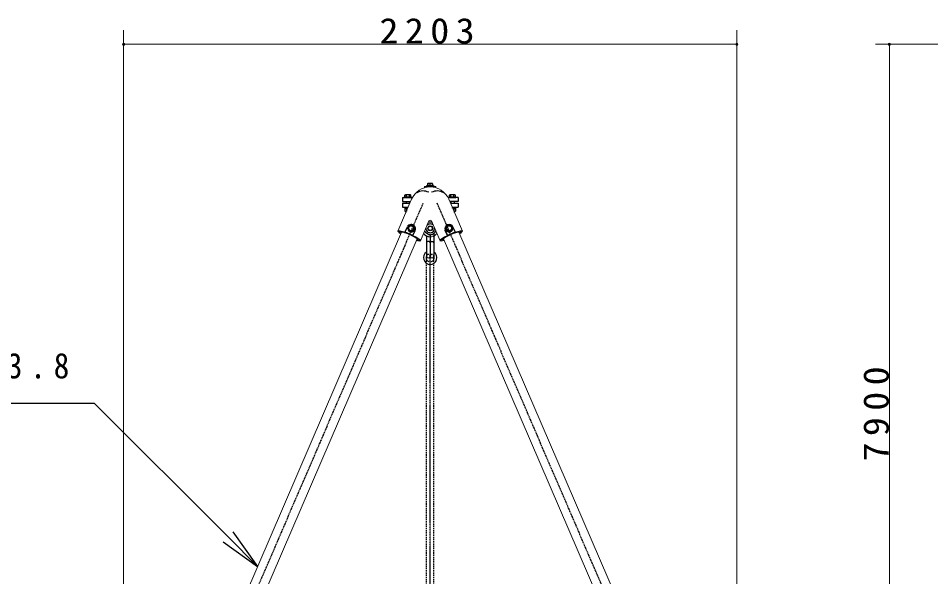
# Model space of a CAD drawing. Units: millimetres, scale not verified, with parts at other scales. Extents: x -35408 to 0, y -49934 to 13350.
# Drawn here: x -10610 to -7332, y 4056 to 6062 of the extents above; entities that cross this region are included whole.
import ezdxf

# ---------------------------------------------------------------- set-up
doc = ezdxf.new("R2010")
doc.units = ezdxf.units.MM
doc.linetypes.add('USER2', pattern=[6, 3, -1, 1, -1])
doc.linetypes.add('USER4', pattern=[8, 5, -3])
doc.layers.add('線', color=2, linetype='Continuous', lineweight=25)
doc.layers.add('補助', color=2, linetype='Continuous', lineweight=25)
doc.styles.add('ＭＳ ゴシック', font='')
doc.styles.get('ＭＳ ゴシック').set_extended_font_data('MS Gothic')

# ---------------------------------------------------------------- blocks, each defined once
blk = doc.blocks.new('dimension_origin')
at = {"color": 0, "linetype": 'Continuous', "lineweight": -2}
blk.add_circle((0, 0), 1.25, dxfattribs=at)

msp = doc.modelspace()

# ---------------------------------------------------------------- linework, layer by layer
at = {"layer": '線', "color": 7, "lineweight": 13}
for p, q in [((-9150, 5458.3), (-9150, 5452.509)), ((-9150, 5458.3), (-9110, 5458.3)), ((-9110, 5458.3), (-9110, 5452.509)), ((-9201.512, 5401.05), (-9196.729, 5412.148)), ((-9058.488, 5401.05), (-9063.271, 5412.148)), ((-9246.201, 5297.368), (-9201.512, 5401.05)), ((-9013.799, 5297.368), (-9058.488, 5401.05)), ((-9165.389, 5262.536), (-9134.592, 5333.987)), ((-9094.611, 5262.536), (-9125.408, 5333.987)), ((-10359.308, 2680.155), (-9232.758, 5293.821)), ((-9219.57, 5294.588), (-9219.57, 5293.481)), ((-9219.57, 5294.588), (-9192.02, 5282.713)), ((-9192.02, 5282.713), (-9184.224, 5300.801)), ((-9192.02, 5282.713), (-9192.02, 5282.029)), ((-9040.43, 5294.588), (-9067.98, 5282.713)), ((-9067.98, 5282.713), (-9067.98, 5282.029)), ((-9040.43, 5294.588), (-9040.43, 5293.481)), ((-7900.692, 2680.155), (-9027.242, 5293.821)), ((-10303.749, 2656.208), (-9177.199, 5269.874)), ((-7956.251, 2656.208), (-9082.801, 5269.874))]:
    msp.add_line(p, q, dxfattribs=at)
at = {"layer": '線'}
for p, q in [((-9142.226, 5460.8), (-9118.226, 5460.8)), ((-9142.226, 5458.3), (-9142.226, 5460.8)), ((-9142.226, 5458.3), (-9118.226, 5458.3)), ((-9139.226, 5467.8), (-9138.726, 5468.3)), ((-9139.226, 5467.8), (-9139.226, 5460.8)), ((-9121.226, 5460.8), (-9139.226, 5460.8)), ((-9121.726, 5468.3), (-9138.726, 5468.3)), ((-9130.226, 5460.8), (-9130.226, 5467.163)), ((-9121.226, 5467.8), (-9121.726, 5468.3)), ((-9121.226, 5467.8), (-9121.226, 5460.8)), ((-9118.226, 5460.8), (-9118.226, 5458.3)), ((-9230, 5418.05), (-9193.862, 5418.05)), ((-9230, 5418.05), (-9230, 5404.05)), ((-9222, 5420.55), (-9198, 5420.55)), ((-9222, 5418.05), (-9222, 5420.55)), ((-9222, 5418.05), (-9198, 5418.05)), ((-9220.97, 5426.913), (-9219, 5428.05)), ((-9220.97, 5420.55), (-9220.97, 5426.913)), ((-9220.97, 5420.55), (-9199.03, 5420.55)), ((-9201, 5428.05), (-9219, 5428.05)), ((-9215.485, 5420.55), (-9215.485, 5426.913)), ((-9204.515, 5420.55), (-9204.515, 5426.913)), ((-9199.03, 5426.913), (-9201, 5428.05)), ((-9199.03, 5420.55), (-9199.03, 5426.913)), ((-9198, 5420.55), (-9198, 5418.05)), ((-9030, 5418.05), (-9066.138, 5418.05)), ((-9062, 5420.55), (-9038, 5420.55)), ((-9062, 5418.05), (-9062, 5420.55)), ((-9062, 5418.05), (-9038, 5418.05)), ((-9060.97, 5426.913), (-9059, 5428.05)), ((-9060.97, 5420.55), (-9060.97, 5426.913)), ((-9060.97, 5420.55), (-9039.03, 5420.55)), ((-9041, 5428.05), (-9059, 5428.05)), ((-9055.485, 5420.55), (-9055.485, 5426.913)), ((-9044.515, 5420.55), (-9044.515, 5426.913)), ((-9039.03, 5426.913), (-9041, 5428.05)), ((-9039.03, 5420.55), (-9039.03, 5426.913)), ((-9038, 5420.55), (-9038, 5418.05)), ((-9030, 5418.05), (-9030, 5404.05)), ((-9230, 5404.05), (-9200.219, 5404.05)), ((-9230, 5397.95), (-9230, 5383.95)), ((-9230, 5397.95), (-9202.849, 5397.95)), ((-9230, 5383.95), (-9208.883, 5383.95)), ((-9222, 5383.95), (-9208.883, 5383.95)), ((-9222, 5381.45), (-9222, 5383.95)), ((-9222, 5381.45), (-9209.96, 5381.45)), ((-9220.97, 5378.45), (-9211.253, 5378.45)), ((-9220.97, 5378.45), (-9220.97, 5369.587)), ((-9220.75, 5381.45), (-9209.96, 5381.45)), ((-9220.75, 5381.45), (-9220.75, 5378.45)), ((-9220.75, 5378.45), (-9211.253, 5378.45)), ((-9216, 5404.05), (-9216, 5397.95)), ((-9215.485, 5378.45), (-9215.485, 5369.587)), ((-9210.584, 5380.004), (-9210.971, 5381.45)), ((-9204, 5404.05), (-9204, 5397.95)), ((-9030, 5404.05), (-9059.781, 5404.05)), ((-9057.151, 5397.95), (-9030, 5397.95)), ((-9056, 5404.05), (-9056, 5397.95)), ((-9051.117, 5383.95), (-9038, 5383.95)), ((-9051.117, 5383.95), (-9030, 5383.95)), ((-9050.04, 5381.45), (-9039.25, 5381.45)), ((-9050.04, 5381.45), (-9038, 5381.45)), ((-9049.492, 5380.18), (-9049.833, 5381.45)), ((-9048.747, 5378.45), (-9039.03, 5378.45)), ((-9048.747, 5378.45), (-9039.25, 5378.45)), ((-9044.515, 5378.45), (-9044.515, 5369.587)), ((-9044, 5404.05), (-9044, 5397.95)), ((-9039.25, 5381.45), (-9039.25, 5378.45)), ((-9039.03, 5378.45), (-9039.03, 5369.587)), ((-9038, 5383.95), (-9038, 5381.45)), ((-9030, 5397.95), (-9030, 5383.95)), ((-9220.97, 5369.587), (-9219, 5368.45)), ((-9219, 5368.45), (-9215.564, 5368.45)), ((-9218, 5367.95), (-9218, 5368.45)), ((-9044.436, 5368.45), (-9041, 5368.45)), ((-9042, 5367.95), (-9042, 5368.45)), ((-9039.03, 5369.587), (-9041, 5368.45)), ((-9219.57, 5294.588), (-9211.774, 5312.675)), ((-9198.136, 5318.47), (-9207.636, 5313.068)), ((-9207.636, 5313.068), (-9207.636, 5302.48)), ((-9188.636, 5313.068), (-9198.136, 5318.47)), ((-9188.636, 5302.48), (-9188.636, 5313.068)), ((-9061.864, 5318.47), (-9071.364, 5313.068)), ((-9071.364, 5313.068), (-9071.364, 5302.48)), ((-9052.364, 5313.068), (-9061.864, 5318.47)), ((-9052.364, 5302.48), (-9052.364, 5313.068)), ((-9040.43, 5294.588), (-9048.226, 5312.675)), ((-9235.436, 5293.122), (-9246.058, 5297.621)), ((-9235.331, 5292.775), (-9245.952, 5297.274)), ((-9210.136, 5306.475), (-9210.136, 5306.041)), ((-9207.636, 5302.48), (-9198.136, 5297.079)), ((-9207.636, 5302.48), (-9207.636, 5301.074)), ((-9207.636, 5301.074), (-9198.136, 5295.672)), ((-9198.136, 5297.079), (-9188.636, 5302.48)), ((-9198.136, 5295.672), (-9188.636, 5301.074)), ((-9192.02, 5282.029), (-9184.361, 5299.797)), ((-9188.636, 5301.074), (-9188.636, 5302.48)), ((-9186.136, 5306.475), (-9186.136, 5306.041)), ((-9135.646, 5285.67), (-9146.039, 5291.67)), ((-9143, 5280.413), (-9143, 5207.45)), ((-9130, 5281.254), (-9130, 5207.45)), ((-9117, 5287.121), (-9117, 5207.45)), ((-9067.98, 5282.713), (-9075.776, 5300.801)), ((-9067.98, 5282.029), (-9075.639, 5299.797)), ((-9073.864, 5306.475), (-9073.864, 5306.041)), ((-9071.364, 5302.48), (-9061.864, 5297.079)), ((-9071.364, 5302.48), (-9071.364, 5301.074)), ((-9071.364, 5301.074), (-9061.864, 5295.672)), ((-9061.864, 5297.079), (-9052.364, 5302.48)), ((-9061.864, 5295.672), (-9052.364, 5301.074)), ((-9052.364, 5301.074), (-9052.364, 5302.48)), ((-9049.864, 5306.475), (-9049.864, 5306.041)), ((-9024.622, 5292.775), (-9014.022, 5297.274)), ((-9024.564, 5293.122), (-9013.942, 5297.621)), ((-9175.923, 5267.911), (-9165.301, 5263.412)), ((-9175.795, 5267.587), (-9165.195, 5263.065)), ((-9134, 5259.95), (-9139, 5259.95)), ((-9130, 5277.45), (-9130, 5207.45)), ((-9084.205, 5267.587), (-9094.805, 5263.065)), ((-9084.077, 5267.911), (-9094.699, 5263.412))]:
    msp.add_line(p, q, dxfattribs=at)
at = {"layer": '線', "color": 20, "linetype": 'USER2'}
for p, q in [((-10398.455, 2512.909), (-9155, 5397.8)), ((-7861.545, 2512.909), (-9105, 5397.8)), ((-9130, 3427), (-9130, 5201.973))]:
    msp.add_line(p, q, dxfattribs=at)
at = {"layer": '線', "color": 4, "linetype": 'USER4'}
for p, q in [((-9126, 5259.95), (-9121, 5259.95)), ((-9143.25, 3427), (-9143.25, 5201.973)), ((-9116.75, 3427), (-9116.75, 5201.973))]:
    msp.add_line(p, q, dxfattribs=at)
at = {"layer": '線'}
for radius in [8.5, 7.5]:
    msp.add_circle((-9130, 5307.45), radius, dxfattribs=at)
at = {"layer": '線', "color": 7, "lineweight": 13}
for centre, radius in [((-9130, 5383.387), 72.663), ((-9130, 5332.008), 5)]:
    msp.add_arc(centre, radius, 23.31715, 156.68285, dxfattribs=at)
at = {"layer": '線'}
for centre, radius, start, end in [((-9134.726, 5455.691), 12.323, 68.58229, 111.41755), ((-9125.726, 5455.691), 12.323, 68.58243, 111.41757), ((-9218.227, 5422.163), 5.485, 60.00001, 119.99999), ((-9210, 5414.254), 13.796, 66.57346, 113.42654), ((-9201.773, 5422.163), 5.485, 60.00001, 119.99999), ((-9155, 5397.8), 43.806, 62.83474, 122.48674), ((-9105, 5397.8), 43.806, 57.51326, 117.16526), ((-9058.227, 5422.163), 5.485, 60.00001, 119.99999), ((-9050, 5414.254), 13.796, 66.57346, 113.42654), ((-9041.773, 5422.163), 5.485, 60.00001, 119.99999), ((-9218.227, 5374.337), 5.485, 240.00001, 299.99999), ((-9210, 5367.95), 8, 180, 205.12309), ((-9210, 5382.246), 13.796, 246.57346, 248.14222), ((-9050, 5382.246), 13.796, 291.85778, 293.42654), ((-9041.773, 5374.337), 5.485, 240.00001, 299.99999), ((-9050, 5367.95), 8, 334.87691, 0), ((-9130, 5307.45), 15.75, 44.14712, 135.85288), ((-9130, 5307.45), 22.5, 72.45451, 104.53399), ((-9196.72, 5305.088), 13.444, 336.82456, 352.78156), ((-9130, 5307.45), 30, 217.29717, 270), ((-9130, 5307.45), 22.5, 205.8202, 224.53399), ((-9130, 5307.45), 15.75, 177.51281, 2.48719), ((-9130, 5307.45), 22.5, 255.46601, 261.3184), ((-9134, 5281.254), 4, 0, 81.3184), ((-9130, 5307.45), 22.5, 273.41244, 301.90804), ((-9113, 5287.121), 4, 129.90447, 180), ((-9130, 5307.45), 30, 295.67929, 322.70283), ((-9130, 5307.45), 22.5, 309.90447, 334.1798), ((-9063.28, 5305.088), 13.444, 187.21844, 203.17544), ((-9139, 5255.95), 4, 90, 180), ((-9134, 5255.95), 4, 0, 90), ((-9130, 5201.973), 24, 122.79717, 57.20283), ((-9130, 5201.973), 15, 150.07357, 29.92643), ((-9136.5, 5207.45), 6.5, 180, 0), ((-9123.5, 5207.45), 6.5, 180, 0)]:
    msp.add_arc(centre, radius, start, end, dxfattribs=at)
at = {"layer": '線', "color": 4, "linetype": 'USER4'}
for centre, radius, start, end in [((-9130, 5307.45), 30, 270, 295.67929), ((-9126, 5255.95), 4, 90, 180), ((-9121, 5255.95), 4, 0, 90), ((-9136.5, 5207.45), 6.5, 0, 180), ((-9123.5, 5207.45), 6.5, 0, 180)]:
    msp.add_arc(centre, radius, start, end, dxfattribs=at)
at = {"layer": '線'}
for centre, major_axis, ratio, start_param, end_param in [((-9197.999, 5306.738), (-13.775, 5.937), 0.984808, 3.14159265, 6.28318531), ((-9198.136, 5306.475), (12, 0), 0.984808, 1.59735574, 7.82742222), ((-9062.001, 5306.738), (13.775, 5.937), 0.984808, 6.28318531, 9.42477796), ((-9061.864, 5306.475), (12, 0), 0.984808, 1.59735574, 7.82742222), ((-9205.795, 5279.952), (-29.846, 12.864), 0.173648, 5.90890031, 6.21911812), ((-9205.458, 5280.734), (-29.846, 12.864), 0.173648, 0.13626766, 0.374285), ((-9205.795, 5279.952), (-29.846, 12.864), 0.173648, 3.51587786, 5.90890031), ((-9198.136, 5306.041), (12, 0), 0.984808, 3.14159265, 6.28318531), ((-9054.205, 5279.952), (29.846, 12.864), 0.173648, 0.37428521, 2.76730765), ((-9061.864, 5306.041), (12, 0), 0.984808, 3.14159265, 6.28318531), ((-9054.205, 5279.952), (29.846, 12.864), 0.173648, 0.06406719, 0.37428521), ((-9054.542, 5280.734), (29.846, 12.864), 0.173648, 5.9089001, 6.14691765), ((-9205.458, 5280.734), (-29.846, 12.864), 0.173648, 2.76730745, 3.08283708), ((-9205.795, 5279.952), (-29.846, 12.864), 0.173648, 3.27786031, 3.51587786), ((-9054.542, 5280.734), (29.846, 12.864), 0.173648, 3.20034823, 3.51587765), ((-9054.205, 5279.952), (29.846, 12.864), 0.173648, 2.76730765, 3.005325)]:
    msp.add_ellipse(centre, major_axis=major_axis, ratio=ratio, start_param=start_param, end_param=end_param, dxfattribs=at)
for centre in [(-9198.136, 5307.864), (-9061.864, 5307.864)]:
    msp.add_ellipse(centre, major_axis=(-9, 0), ratio=0.984808, dxfattribs=at)
at = {"layer": '線', "color": 7, "lineweight": 13}
for centre, major_axis, start_param, end_param in [((-9205.795, 5279.952), (-40.406, 17.416), 5.1339685, 6.24535457), ((-9205.458, 5280.734), (-40.406, 17.416), 0.1100312, 0.81275552), ((-9205.795, 5279.952), (-40.406, 17.416), 3.25162385, 4.4402236), ((-9054.205, 5279.952), (40.406, 17.416), 1.84296171, 3.03156145), ((-9054.205, 5279.952), (40.406, 17.416), 0.03783073, 1.14921681), ((-9054.542, 5280.734), (40.406, 17.416), 5.47042971, 6.17315411), ((-9205.458, 5280.734), (-40.406, 17.416), 2.32883705, 3.10376192), ((-9054.542, 5280.734), (40.406, 17.416), 3.17942339, 3.95434818)]:
    msp.add_ellipse(centre, major_axis=major_axis, ratio=0.173648, start_param=start_param, end_param=end_param, dxfattribs=at)
at = {"layer": '補助', "lineweight": 13}
for p, q in [((-10231.609, 3000), (-10231.609, 6018.8)), ((-8028.391, 3000), (-8028.391, 6018.8)), ((-10231.609, 5968.8), (-8028.391, 5968.8)), ((-6780, 5968.8), (-7530, 5968.8)), ((-7480, 3335.467), (-7480, 5968.8))]:
    msp.add_line(p, q, dxfattribs=at)
at = {"layer": '補助'}
for p, q in [((-10385.837, 4678.941), (-11205.61, 4678.941)), ((-10335.837, 4678.941), (-10385.837, 4678.941)), ((-9856.272, 4199.375), (-10335.837, 4678.941)), ((-9750.206, 4093.309), (-9856.272, 4199.375)), ((-9838.594, 4217.053), (-9750.206, 4093.309)), ((-9873.95, 4181.698), (-9750.206, 4093.309))]:
    msp.add_line(p, q, dxfattribs=at)

# ---------------------------------------------------------------- block references
at = {"layer": '補助', "lineweight": 13, "xscale": 3.33, "yscale": 3.33}
msp.add_blockref('dimension_origin', (-10231.609, 5968.8), dxfattribs=at)
for p, rotation in [((-8028.391, 5968.8), 180), ((-7480, 5968.8), 270)]:
    msp.add_blockref('dimension_origin', p, dxfattribs=dict(at, rotation=rotation))

# ---------------------------------------------------------------- texts
at = {"layer": '補助', "char_height": 91.64, "style": 'ＭＳ ゴシック'}
for s, insert, attachment_point in [('\\T1.33;\\W1.1;2203', (-9130, 5969.8), 8), ('\\T1.5;\\W0.9;φ60.5×3.8', (-11283.873, 4860.191), 1)]:
    msp.add_mtext(s, dxfattribs=dict(at, insert=insert, attachment_point=attachment_point))
at = {"layer": '補助', "insert": (-7481, 4652.133), "char_height": 91.64, "attachment_point": 8, "rotation": 90, "style": 'ＭＳ ゴシック'}
msp.add_mtext('\\T1.33;\\W1.1;7900', dxfattribs=at)

doc.saveas('drawing.dxf')
